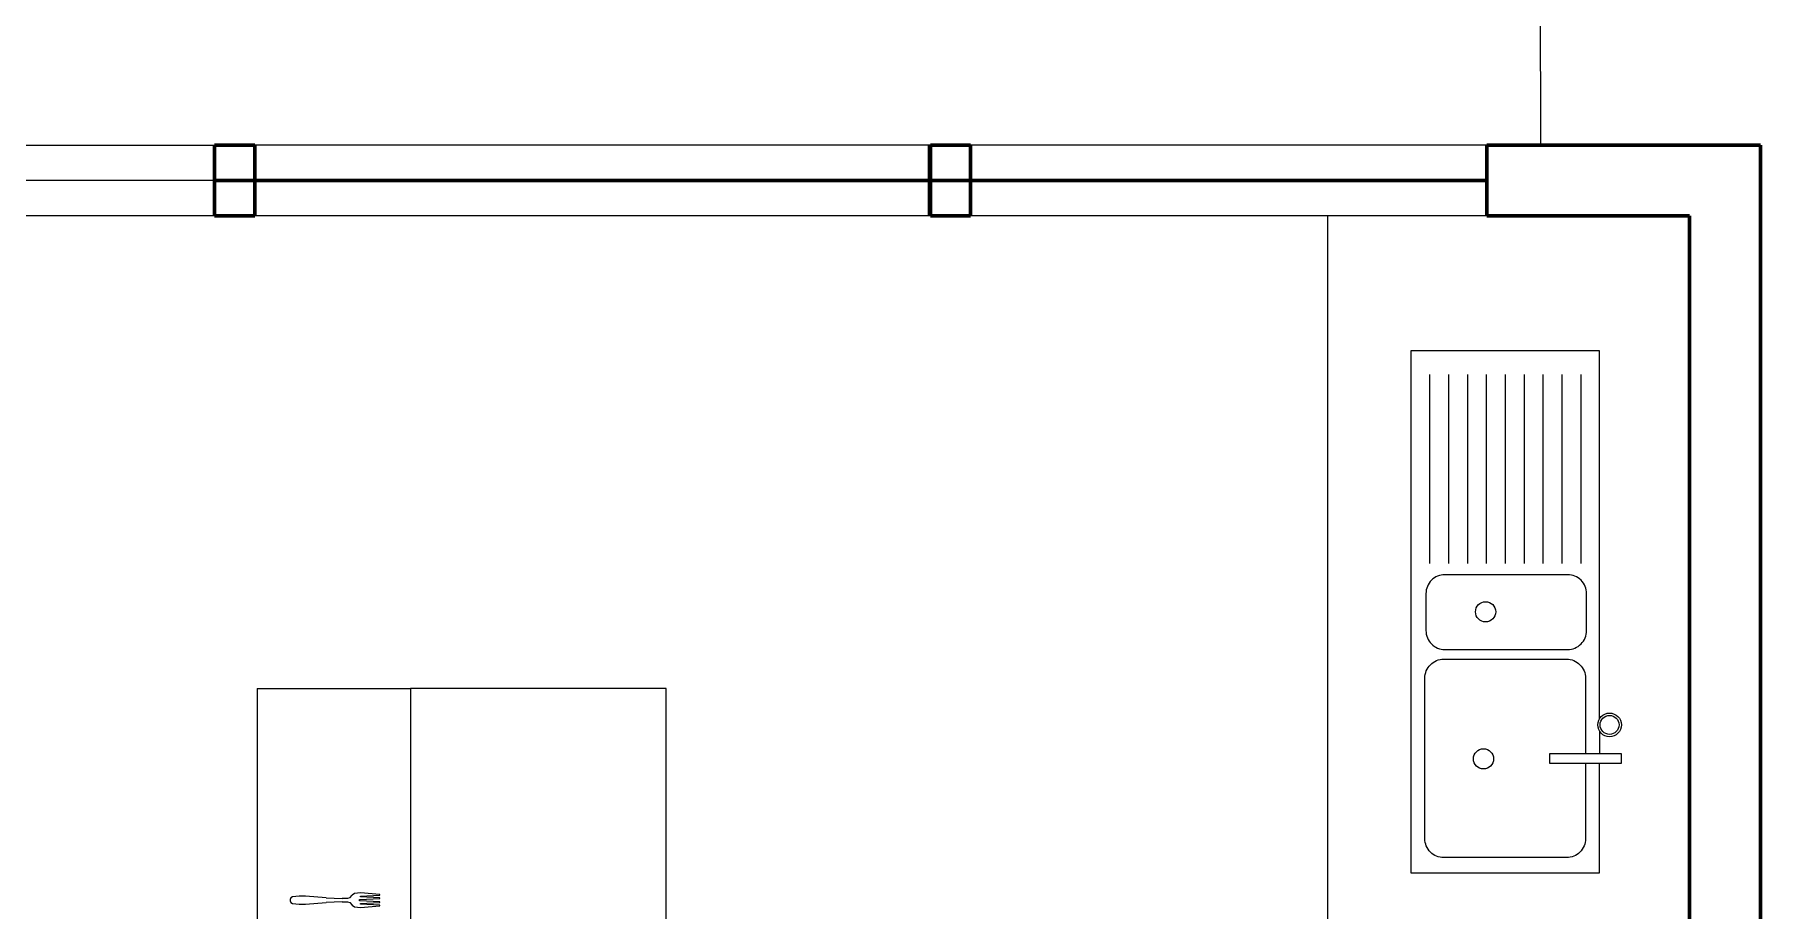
# Model space of a CAD drawing. Header units: metres. Extents: x 244.4 to 340.3, y -4.1 to 64.3.
# Drawn here: x 257.595 to 261.248, y 48.673 to 50.526 of the extents above; entities that cross this region are included whole.
import ezdxf

# ---------------------------------------------------------------- set-up
doc = ezdxf.new("R2010")
doc.units = ezdxf.units.M
doc.layers.add('A-WALL', color=6, linetype='Continuous', lineweight=60)
doc.layers.add('inne_gulv', color=7, linetype='Continuous', lineweight=15)
doc.layers.add('Edges', color=7, linetype='Continuous')

# ---------------------------------------------------------------- blocks, each defined once
blk = doc.blocks.new('gthyt')
at = {"ltscale": 1000}
blk.add_lwpolyline([(35588.545, 16338.1582), (35588.525, 16338.1582), (35588.525, 16338.0061), (35588.545, 16338.0061)], close=True, dxfattribs=at)
for points in [[(35588.4506, 16338.1122), (35587.6725, 16338.1122), (35587.6725, 16337.7122), (35588.7771, 16337.7122), (35588.7771, 16338.1122), (35588.545, 16338.1122)], [(35588.4776, 16338.1122), (35588.525, 16338.1122)], [(35587.7225, 16338.0722), (35588.1225, 16338.0722)], [(35587.7225, 16338.0322), (35588.1225, 16338.0322)], [(35587.7225, 16337.9922), (35588.1225, 16337.9922)], [(35587.7225, 16337.9522), (35588.1225, 16337.9522)], [(35587.7225, 16337.9122), (35588.1225, 16337.9122)], [(35587.7225, 16337.8722), (35588.1225, 16337.8722)], [(35587.7225, 16337.8322), (35588.1225, 16337.8322)], [(35587.7225, 16337.7922), (35588.1225, 16337.7922)], [(35587.7225, 16337.7522), (35588.1225, 16337.7522)]]:
    blk.add_lwpolyline(points, dxfattribs=at)
blk.add_lwpolyline([(35588.1463, 16337.7845, 0.414214), (35588.1863, 16337.7445), (35588.2646, 16337.7445, 0.414214), (35588.3046, 16337.7845), (35588.3046, 16338.0445, 0.414214), (35588.2646, 16338.0845), (35588.1863, 16338.0845, 0.414214), (35588.1463, 16338.0445)], format="xyb", close=True, dxfattribs=at)
blk.add_lwpolyline([(35588.545, 16338.0822), (35588.705, 16338.0822, -0.414214), (35588.745, 16338.0422), (35588.745, 16337.7822, -0.414214), (35588.705, 16337.7422), (35588.365, 16337.7422, -0.414214), (35588.325, 16337.7822), (35588.325, 16338.0422, -0.414214), (35588.365, 16338.0822), (35588.525, 16338.0822)], format="xyb", dxfattribs=at)
for centre, radius in [((35588.4641, 16338.1332), 0.025), ((35588.4641, 16338.1332), 0.02), ((35588.2248, 16337.8708), 0.0214), ((35588.536, 16337.8663), 0.0214)]:
    blk.add_circle(centre, radius, dxfattribs=at)
blk = doc.blocks.new('turjd+')
at = {"layer": 'Edges'}
for p, q in [((557.14, 172.12), (512.54, 172.12)), ((512.54, 172.12), (512.54, 153.41)), ((512.54, 153.41), (535.71, 153.41)), ((512.54, 142.18), (512.54, 153.41)), ((527.6, 151.16), (527.48, 149.76)), ((527.66, 151.16), (527.6, 151.16)), ((527.72, 149.76), (527.66, 151.16)), ((527.84, 151.16), (527.78, 149.76)), ((527.9, 151.16), (527.84, 151.16)), ((527.96, 149.7), (527.9, 151.16)), ((528.14, 151.16), (528.08, 149.7)), ((528.2, 151.16), (528.14, 151.16)), ((528.26, 149.76), (528.2, 151.16)), ((528.38, 151.16), (528.32, 149.76)), ((528.44, 151.16), (528.38, 151.16)), ((528.56, 149.76), (528.44, 151.16)), ((527.48, 149.76), (527.54, 149.31)), ((527.54, 149.31), (527.66, 149.14)), ((527.84, 148.97), (527.66, 149.14)), ((527.78, 149.76), (527.72, 149.76)), ((528.02, 149.64), (527.96, 149.7)), ((528.08, 149.7), (528.02, 149.64)), ((528.2, 148.97), (528.38, 149.14)), ((528.32, 149.76), (528.26, 149.76)), ((528.38, 149.14), (528.5, 149.31)), ((528.5, 149.31), (528.56, 149.76)), ((527.84, 148.97), (527.9, 148.8)), ((527.84, 147.23), (527.9, 148.41)), ((527.9, 148.8), (527.9, 148.41)), ((528.14, 148.8), (528.2, 148.97)), ((528.14, 148.41), (528.14, 148.8)), ((528.14, 148.41), (528.2, 147.23)), ((527.84, 147.23), (527.72, 145.72)), ((528.32, 145.72), (528.2, 147.23)), ((527.72, 145.72), (527.72, 145.27)), ((528.32, 145.27), (528.32, 145.72)), ((527.72, 145.27), (527.78, 144.77)), ((527.78, 144.77), (527.84, 144.66)), ((527.84, 144.66), (527.96, 144.6)), ((527.96, 144.6), (528.08, 144.6)), ((528.08, 144.6), (528.2, 144.66)), ((528.2, 144.66), (528.26, 144.77)), ((528.26, 144.77), (528.32, 145.27)), ((512.54, 142.18), (619.5, 142.18))]:
    blk.add_line(p, q, dxfattribs=at)

msp = doc.modelspace()

# ---------------------------------------------------------------- linework, layer by layer
at = {"layer": 'A-WALL'}
for p, q in [((257.9758, 50.2923), (257.9758, 50.1423)), ((258.0607, 50.2923), (257.9758, 50.2923)), ((258.0607, 50.2923), (258.0607, 50.1423)), ((259.4907, 50.2923), (259.4907, 50.1423)), ((259.5756, 50.2923), (259.4907, 50.2923)), ((259.5756, 50.2923), (259.5756, 50.1423)), ((260.6684, 50.2923), (260.6684, 50.1423)), ((261.2477, 50.2923), (260.6684, 50.2923)), ((261.2477, 50.2923), (260.7826, 50.2923)), ((261.2477, 50.2923), (261.2477, 50.1423)), ((261.2477, 50.2923), (261.2477, 45.4728)), ((260.6684, 50.2173), (257.9758, 50.2173)), ((258.0607, 50.1423), (257.9758, 50.1423)), ((259.4907, 50.1423), (259.5756, 50.1423)), ((261.0977, 50.1423), (260.6684, 50.1423)), ((261.0977, 50.1423), (261.0977, 45.4728)), ((261.2477, 50.1423), (261.2477, 49.1995))]:
    msp.add_line(p, q, dxfattribs=at)
at = {"layer": 'Edges'}
for p, q in [((260.7826, 50.2923), (260.7763, 55.6592)), ((259.4907, 50.2923), (258.0607, 50.2923)), ((259.4858, 50.2923), (259.4858, 50.1423)), ((260.6684, 50.2923), (259.5756, 50.2923)), ((257.9758, 50.2173), (255.0309, 50.2173)), ((259.4858, 50.1423), (258.0607, 50.1423)), ((259.4907, 50.1423), (259.4858, 50.1423)), ((261.0977, 50.1423), (259.5756, 50.1423))]:
    msp.add_line(p, q, dxfattribs=at)
msp.add_lwpolyline([(255.0309, 50.2923), (257.9758, 50.2923), (257.9758, 50.1423), (255.0309, 50.1423)], close=True, dxfattribs=at)
msp.add_lwpolyline([(260.3314, 50.1423), (260.3314, 46.6614), (261.0977, 46.6614), (261.0977, 50.1423)], dxfattribs=at)

# ---------------------------------------------------------------- block references
at = {"xscale": 0.02891786500191834, "yscale": 0.02891786500191834, "zscale": 0.02891786500191834, "rotation": 270}
msp.add_blockref('turjd+', (253.954, 63.9639), dxfattribs=at)
at = {"layer": 'inne_gulv', "linetype": 'Continuous', "rotation": 270}
msp.add_blockref('gthyt', (-16077.2049, 35637.5296), dxfattribs=at)

doc.saveas('drawing.dxf')
